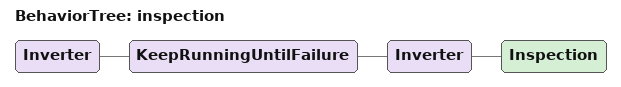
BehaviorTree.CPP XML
<!-- When ticked:
Returns:
  RUNNING: If needs re-triggering due to failure to calculate the path
  SUCCESS: Inspection path calculated successfully
-->
<root BTCPP_format="4">
  <BehaviorTree ID="inspection">
    <Inverter>
      <KeepRunningUntilFailure>
        <Inverter>
          <Inspection/>
        </Inverter>
      </KeepRunningUntilFailure>
    </Inverter>
  </BehaviorTree>
</root>
